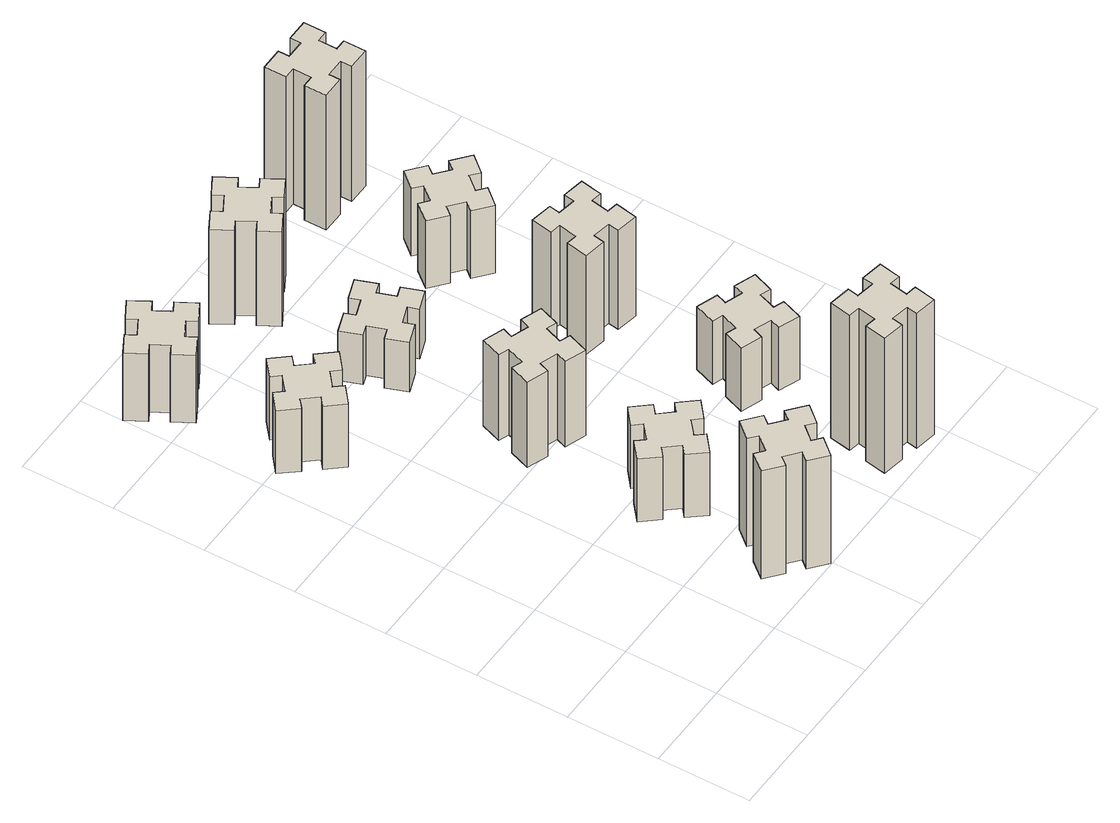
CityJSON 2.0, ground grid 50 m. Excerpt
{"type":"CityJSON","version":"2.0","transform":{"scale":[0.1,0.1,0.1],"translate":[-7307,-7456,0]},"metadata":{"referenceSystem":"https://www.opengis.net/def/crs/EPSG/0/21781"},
"CityObjects":{
"building1":{"type":"Building","attributes":{"class":"1000","function":"1000","usage":"1000","yearOfConstruction":2016,"roofType":"1000","measuredHeight":72,"storeysAboveGround":30,"storeysBelowGround":0},"geometry":[{"type":"Solid","lod":"1","boundaries":[[[[0,1,2,3,4,5,6,7,8,9,10,11,12,13,14,15,16,17,18,19]],[[17,16,20,21]],[[16,15,22,20]],[[15,14,23,22]],[[14,13,24,23]],[[13,12,25,24]],[[12,11,26,25]],[[11,10,27,26]],[[10,9,28,27]],[[9,8,29,28]],[[8,7,30,29]],[[7,6,31,30]],[[6,5,32,31]],[[5,4,33,32]],[[4,3,34,33]],[[3,2,35,34]],[[2,1,36,35]],[[1,0,37,36]],[[0,19,38,37]],[[19,18,39,38]],[[18,17,21,39]],[[24,25,26,27,28,29,30,31,32,33,34,35,36,37,38,39,21,20,22,23]]]]}]},
"building2":{"type":"Building","attributes":{"class":"1000","function":"1000","usage":"1000","yearOfConstruction":2016,"roofType":"1000","measuredHeight":42,"storeysAboveGround":30,"storeysBelowGround":0},"geometry":[{"type":"Solid","lod":"1","boundaries":[[[[40,41,42,43,44,45,46,47,48,49,50,51,52,53,54,55,56,57,58,59]],[[57,56,60,61]],[[56,55,62,60]],[[55,54,63,62]],[[54,53,64,63]],[[53,52,65,64]],[[52,51,66,65]],[[51,50,67,66]],[[50,49,68,67]],[[49,48,69,68]],[[48,47,70,69]],[[47,46,71,70]],[[46,45,72,71]],[[45,44,73,72]],[[44,43,74,73]],[[43,42,75,74]],[[42,41,76,75]],[[41,40,77,76]],[[40,59,78,77]],[[59,58,79,78]],[[58,57,61,79]],[[64,65,66,67,68,69,70,71,72,73,74,75,76,77,78,79,61,60,62,63]]]]}]},
"building3":{"type":"Building","attributes":{"class":"1000","function":"1000","usage":"1000","yearOfConstruction":2016,"roofType":"1000","measuredHeight":45,"storeysAboveGround":30,"storeysBelowGround":0},"geometry":[{"type":"Solid","lod":"1","boundaries":[[[[80,81,82,83,84,85,86,87,88,89,90,91,92,93,94,95,96,97,98,99]],[[97,96,100,101]],[[96,95,102,100]],[[95,94,103,102]],[[94,93,104,103]],[[93,92,105,104]],[[92,91,106,105]],[[91,90,107,106]],[[90,89,108,107]],[[89,88,109,108]],[[88,87,110,109]],[[87,86,111,110]],[[86,85,112,111]],[[85,84,113,112]],[[84,83,114,113]],[[83,82,115,114]],[[82,81,116,115]],[[81,80,117,116]],[[80,99,118,117]],[[99,98,119,118]],[[98,97,101,119]],[[104,105,106,107,108,109,110,111,112,113,114,115,116,117,118,119,101,100,102,103]]]]}]},
"building4":{"type":"Building","attributes":{"class":"1000","function":"1000","usage":"1000","yearOfConstruction":2016,"roofType":"1000","measuredHeight":42,"storeysAboveGround":30,"storeysBelowGround":0},"geometry":[{"type":"Solid","lod":"1","boundaries":[[[[120,121,122,123,124,125,126,127,128,129,130,131,132,133,134,135,136,137,138,139]],[[137,136,140,141]],[[136,135,142,140]],[[135,134,143,142]],[[134,133,144,143]],[[133,132,145,144]],[[132,131,146,145]],[[131,130,147,146]],[[130,129,148,147]],[[129,128,149,148]],[[128,127,150,149]],[[127,126,151,150]],[[126,125,152,151]],[[125,124,153,152]],[[124,123,154,153]],[[123,122,155,154]],[[122,121,156,155]],[[121,120,157,156]],[[120,139,158,157]],[[139,138,159,158]],[[138,137,141,159]],[[144,145,146,147,148,149,150,151,152,153,154,155,156,157,158,159,141,140,142,143]]]]}]},
"building5":{"type":"Building","attributes":{"class":"1000","function":"1000","usage":"1000","yearOfConstruction":2016,"roofType":"1000","measuredHeight":57,"storeysAboveGround":30,"storeysBelowGround":0},"geometry":[{"type":"Solid","lod":"1","boundaries":[[[[160,161,162,163,164,165,166,167,168,169,170,171,172,173,174,175,176,177,178,179]],[[177,176,180,181]],[[176,175,182,180]],[[175,174,183,182]],[[174,173,184,183]],[[173,172,185,184]],[[172,171,186,185]],[[171,170,187,186]],[[170,169,188,187]],[[169,168,189,188]],[[168,167,190,189]],[[167,166,191,190]],[[166,165,192,191]],[[165,164,193,192]],[[164,163,194,193]],[[163,162,195,194]],[[162,161,196,195]],[[161,160,197,196]],[[160,179,198,197]],[[179,178,199,198]],[[178,177,181,199]],[[184,185,186,187,188,189,190,191,192,193,194,195,196,197,198,199,181,180,182,183]]]]}]},
"building6":{"type":"Building","attributes":{"class":"1000","function":"1000","usage":"1000","yearOfConstruction":2016,"roofType":"1000","measuredHeight":33,"storeysAboveGround":30,"storeysBelowGround":0},"geometry":[{"type":"Solid","lod":"1","boundaries":[[[[200,201,202,203,204,205,206,207,208,209,210,211,212,213,214,215,216,217,218,219]],[[217,216,220,221]],[[216,215,222,220]],[[215,214,223,222]],[[214,213,224,223]],[[213,212,225,224]],[[212,211,226,225]],[[211,210,227,226]],[[210,209,228,227]],[[209,208,229,228]],[[208,207,230,229]],[[207,206,231,230]],[[206,205,232,231]],[[205,204,233,232]],[[204,203,234,233]],[[203,202,235,234]],[[202,201,236,235]],[[201,200,237,236]],[[200,219,238,237]],[[219,218,239,238]],[[218,217,221,239]],[[224,225,226,227,228,229,230,231,232,233,234,235,236,237,238,239,221,220,222,223]]]]}]},
"building7":{"type":"Building","attributes":{"class":"1000","function":"1000","usage":"1000","yearOfConstruction":2016,"roofType":"1000","measuredHeight":90,"storeysAboveGround":30,"storeysBelowGround":0},"geometry":[{"type":"Solid","lod":"1","boundaries":[[[[240,241,242,243,244,245,246,247,248,249,250,251,252,253,254,255,256,257,258,259]],[[257,256,260,261]],[[256,255,262,260]],[[255,254,263,262]],[[254,253,264,263]],[[253,252,265,264]],[[252,251,266,265]],[[251,250,267,266]],[[250,249,268,267]],[[249,248,269,268]],[[248,247,270,269]],[[247,246,271,270]],[[246,245,272,271]],[[245,244,273,272]],[[244,243,274,273]],[[243,242,275,274]],[[242,241,276,275]],[[241,240,277,276]],[[240,259,278,277]],[[259,258,279,278]],[[258,257,261,279]],[[264,265,266,267,268,269,270,271,272,273,274,275,276,277,278,279,261,260,262,263]]]]}]},
"building8":{"type":"Building","attributes":{"class":"1000","function":"1000","usage":"1000","yearOfConstruction":2016,"roofType":"1000","measuredHeight":63,"storeysAboveGround":30,"storeysBelowGround":0},"geometry":[{"type":"Solid","lod":"1","boundaries":[[[[280,281,282,283,284,285,286,287,288,289,290,291,292,293,294,295,296,297,298,299]],[[297,296,300,301]],[[296,295,302,300]],[[295,294,303,302]],[[294,293,304,303]],[[293,292,305,304]],[[292,291,306,305]],[[291,290,307,306]],[[290,289,308,307]],[[289,288,309,308]],[[288,287,310,309]],[[287,286,311,310]],[[286,285,312,311]],[[285,284,313,312]],[[284,283,314,313]],[[283,282,315,314]],[[282,281,316,315]],[[281,280,317,316]],[[280,299,318,317]],[[299,298,319,318]],[[298,297,301,319]],[[304,305,306,307,308,309,310,311,312,313,314,315,316,317,318,319,301,300,302,303]]]]}]},
"building9":{"type":"Building","attributes":{"class":"1000","function":"1000","usage":"1000","yearOfConstruction":2016,"roofType":"1000","measuredHeight":42,"storeysAboveGround":30,"storeysBelowGround":0},"geometry":[{"type":"Solid","lod":"1","boundaries":[[[[320,321,322,323,324,325,326,327,328,329,330,331,332,333,334,335,336,337,338,339]],[[337,336,340,341]],[[336,335,342,340]],[[335,334,343,342]],[[334,333,344,343]],[[333,332,345,344]],[[332,331,346,345]],[[331,330,347,346]],[[330,329,348,347]],[[329,328,349,348]],[[328,327,350,349]],[[327,326,351,350]],[[326,325,352,351]],[[325,324,353,352]],[[324,323,354,353]],[[323,322,355,354]],[[322,321,356,355]],[[321,320,357,356]],[[320,339,358,357]],[[339,338,359,358]],[[338,337,341,359]],[[344,345,346,347,348,349,350,351,352,353,354,355,356,357,358,359,341,340,342,343]]]]}]},
"building10":{"type":"Building","attributes":{"class":"1000","function":"1000","usage":"1000","yearOfConstruction":2016,"roofType":"1000","measuredHeight":66,"storeysAboveGround":30,"storeysBelowGround":0},"geometry":[{"type":"Solid","lod":"1","boundaries":[[[[360,361,362,363,364,365,366,367,368,369,370,371,372,373,374,375,376,377,378,379]],[[377,376,380,381]],[[376,375,382,380]],[[375,374,383,382]],[[374,373,384,383]],[[373,372,385,384]],[[372,371,386,385]],[[371,370,387,386]],[[370,369,388,387]],[[369,368,389,388]],[[368,367,390,389]],[[367,366,391,390]],[[366,365,392,391]],[[365,364,393,392]],[[364,363,394,393]],[[363,362,395,394]],[[362,361,396,395]],[[361,360,397,396]],[[360,379,398,397]],[[379,378,399,398]],[[378,377,381,399]],[[384,385,386,387,388,389,390,391,392,393,394,395,396,397,398,399,381,380,382,383]]]]}]},
"building11":{"type":"Building","attributes":{"class":"1000","function":"1000","usage":"1000","yearOfConstruction":2016,"roofType":"1000","measuredHeight":45,"storeysAboveGround":30,"storeysBelowGround":0},"geometry":[{"type":"Solid","lod":"1","boundaries":[[[[400,401,402,403,404,405,406,407,408,409,410,411,412,413,414,415,416,417,418,419]],[[417,416,420,421]],[[416,415,422,420]],[[415,414,423,422]],[[414,413,424,423]],[[413,412,425,424]],[[412,411,426,425]],[[411,410,427,426]],[[410,409,428,427]],[[409,408,429,428]],[[408,407,430,429]],[[407,406,431,430]],[[406,405,432,431]],[[405,404,433,432]],[[404,403,434,433]],[[403,402,435,434]],[[402,401,436,435]],[[401,400,437,436]],[[400,419,438,437]],[[419,418,439,438]],[[418,417,421,439]],[[424,425,426,427,428,429,430,431,432,433,434,435,436,437,438,439,421,420,422,423]]]]}]},
"building12":{"type":"Building","attributes":{"class":"1000","function":"1000","usage":"1000","yearOfConstruction":2016,"roofType":"1000","measuredHeight":90,"storeysAboveGround":30,"storeysBelowGround":0},"geometry":[{"type":"Solid","lod":"1","boundaries":[[[[440,441,442,443,444,445,446,447,448,449,450,451,452,453,454,455,456,457,458,459]],[[457,456,460,461]],[[456,455,462,460]],[[455,454,463,462]],[[454,453,464,463]],[[453,452,465,464]],[[452,451,466,465]],[[451,450,467,466]],[[450,449,468,467]],[[449,448,469,468]],[[448,447,470,469]],[[447,446,471,470]],[[446,445,472,471]],[[445,444,473,472]],[[444,443,474,473]],[[443,442,475,474]],[[442,441,476,475]],[[441,440,477,476]],[[440,459,478,477]],[[459,458,479,478]],[[458,457,461,479]],[[464,465,466,467,468,469,470,471,472,473,474,475,476,477,478,479,461,460,462,463]]]]}]}
},
"vertices":[
[866,193,0],[943,129,0],[904,83,0],[996,6,0],[1073,98,0],[1027,136,0],[1092,213,0],[1138,174,0],[1215,266,0],[1123,343,0],[1084,297,0],[1008,362,0],[1046,408,0],[954,485,0],[877,393,0],[923,354,0],[859,278,0],[813,316,0],[736,224,0],[828,147,0],[859,278,720],[813,316,720],[923,354,720],[877,393,720],[954,485,720],[1046,408,720],[1008,362,720],[1084,297,720],[1123,343,720],[1215,266,720],[1138,174,720],[1092,213,720],[1027,136,720],[1073,98,720],[996,6,720],[904,83,720],[943,129,720],[866,193,720],[828,147,720],[736,224,720],
[219,2433,0],[283,2356,0],[237,2318,0],[314,2226,0],[406,2303,0],[368,2349,0],[444,2413,0],[483,2367,0],[575,2444,0],[498,2536,0],[452,2498,0],[387,2574,0],[433,2613,0],[356,2705,0],[264,2628,0],[303,2582,0],[226,2517,0],[188,2563,0],[96,2486,0],[173,2394,0],[226,2517,420],[188,2563,420],[303,2582,420],[264,2628,420],[356,2705,420],[433,2613,420],[387,2574,420],[452,2498,420],[498,2536,420],[575,2444,420],[483,2367,420],[444,2413,420],[368,2349,420],[406,2303,420],[314,2226,420],[237,2318,420],[283,2356,420],[219,2433,420],[173,2394,420],[96,2486,420],
[224,3326,0],[137,3276,0],[107,3328,0],[3,3268,0],[63,3164,0],[115,3194,0],[165,3107,0],[113,3077,0],[173,2973,0],[277,3033,0],[247,3085,0],[334,3135,0],[364,3083,0],[468,3143,0],[408,3247,0],[356,3217,0],[306,3304,0],[358,3334,0],[298,3438,0],[194,3378,0],[306,3304,450],[358,3334,450],[356,3217,450],[408,3247,450],[468,3143,450],[364,3083,450],[334,3135,450],[247,3085,450],[277,3033,450],[173,2973,450],[113,3077,450],[165,3107,450],[115,3194,450],[63,3164,450],[3,3268,450],[107,3328,450],[137,3276,450],[224,3326,450],[194,3378,450],[298,3438,450],
[1008,769,0],[1084,833,0],[1123,787,0],[1215,864,0],[1138,956,0],[1092,918,0],[1027,994,0],[1073,1033,0],[996,1125,0],[904,1048,0],[943,1002,0],[866,937,0],[828,983,0],[736,906,0],[813,814,0],[859,853,0],[923,776,0],[877,738,0],[954,646,0],[1046,723,0],[923,776,420],[877,738,420],[859,853,420],[813,814,420],[736,906,420],[828,983,420],[866,937,420],[943,1002,420],[904,1048,420],[996,1125,420],[1073,1033,420],[1027,994,420],[1092,918,420],[1138,956,420],[1215,864,420],[1123,787,420],[1084,833,420],[1008,769,420],[1046,723,420],[954,646,420],
[1062,1541,0],[1096,1635,0],[1152,1614,0],[1193,1727,0],[1080,1768,0],[1060,1712,0],[966,1746,0],[987,1802,0],[874,1843,0],[833,1730,0],[889,1710,0],[855,1616,0],[799,1637,0],[757,1524,0],[870,1483,0],[891,1539,0],[985,1505,0],[964,1449,0],[1077,1407,0],[1118,1520,0],[985,1505,570],[964,1449,570],[891,1539,570],[870,1483,570],[757,1524,570],[799,1637,570],[855,1616,570],[889,1710,570],[833,1730,570],[874,1843,570],[987,1802,570],[966,1746,570],[1060,1712,570],[1080,1768,570],[1193,1727,570],[1152,1614,570],[1096,1635,570],[1062,1541,570],[1118,1520,570],[1077,1407,570],
[966,2345,0],[1060,2379,0],[1080,2323,0],[1193,2364,0],[1152,2477,0],[1096,2456,0],[1062,2550,0],[1118,2570,0],[1077,2683,0],[964,2642,0],[985,2586,0],[891,2552,0],[870,2608,0],[757,2567,0],[799,2454,0],[855,2475,0],[889,2381,0],[833,2360,0],[874,2247,0],[987,2289,0],[889,2381,330],[833,2360,330],[855,2475,330],[799,2454,330],[757,2567,330],[870,2608,330],[891,2552,330],[985,2586,330],[964,2642,330],[1077,2683,330],[1118,2570,330],[1062,2550,330],[1096,2456,330],[1152,2477,330],[1193,2364,330],[1080,2323,330],[1060,2379,330],[966,2345,330],[987,2289,330],[874,2247,330],
[1884,345,0],[1785,362,0],[1796,421,0],[1677,442,0],[1657,324,0],[1716,314,0],[1698,215,0],[1639,226,0],[1618,107,0],[1737,87,0],[1747,146,0],[1845,128,0],[1835,69,0],[1953,48,0],[1974,167,0],[1915,177,0],[1932,275,0],[1991,265,0],[2012,383,0],[1894,404,0],[1932,275,900],[1991,265,900],[1915,177,900],[1974,167,900],[1953,48,900],[1835,69,900],[1845,128,900],[1747,146,900],[1737,87,900],[1618,107,900],[1639,226,900],[1698,215,900],[1716,314,900],[1657,324,900],[1677,442,900],[1796,421,900],[1785,362,900],[1884,345,900],[1894,404,900],[2012,383,900],
[1096,3217,0],[1046,3304,0],[1098,3334,0],[1038,3438,0],[934,3378,0],[964,3326,0],[877,3276,0],[847,3328,0],[743,3268,0],[803,3164,0],[855,3194,0],[905,3107,0],[853,3077,0],[913,2973,0],[1017,3033,0],[987,3085,0],[1074,3135,0],[1104,3083,0],[1208,3143,0],[1148,3247,0],[1074,3135,630],[1104,3083,630],[987,3085,630],[1017,3033,630],[913,2973,630],[853,3077,630],[905,3107,630],[855,3194,630],[803,3164,630],[743,3268,630],[847,3328,630],[877,3276,630],[964,3326,630],[934,3378,630],[1038,3438,630],[1098,3334,630],[1046,3304,630],[1096,3217,630],[1148,3247,630],[1208,3143,630],
[1731,899,0],[1825,865,0],[1804,809,0],[1917,767,0],[1958,880,0],[1902,901,0],[1936,995,0],[1992,974,0],[2033,1087,0],[1920,1128,0],[1900,1072,0],[1806,1106,0],[1827,1162,0],[1714,1203,0],[1673,1090,0],[1729,1070,0],[1695,976,0],[1639,997,0],[1597,884,0],[1710,843,0],[1695,976,420],[1639,997,420],[1729,1070,420],[1673,1090,420],[1714,1203,420],[1827,1162,420],[1806,1106,420],[1900,1072,420],[1920,1128,420],[2033,1087,420],[1992,974,420],[1936,995,420],[1902,901,420],[1958,880,420],[1917,767,420],[1804,809,420],[1825,865,420],[1731,899,420],[1710,843,420],[1597,884,420],
[1647,1726,0],[1745,1708,0],[1735,1649,0],[1853,1628,0],[1874,1747,0],[1815,1757,0],[1832,1855,0],[1891,1845,0],[1912,1963,0],[1794,1984,0],[1784,1925,0],[1685,1942,0],[1696,2001,0],[1577,2022,0],[1557,1904,0],[1616,1894,0],[1598,1795,0],[1539,1806,0],[1518,1687,0],[1637,1667,0],[1598,1795,660],[1539,1806,660],[1616,1894,660],[1557,1904,660],[1577,2022,660],[1696,2001,660],[1685,1942,660],[1784,1925,660],[1794,1984,660],[1912,1963,660],[1891,1845,660],[1832,1855,660],[1815,1757,660],[1874,1747,660],[1853,1628,660],[1735,1649,660],[1745,1708,660],[1647,1726,660],[1637,1667,660],[1518,1687,660],
[1824,2617,0],[1748,2682,0],[1786,2728,0],[1694,2805,0],[1617,2713,0],[1663,2674,0],[1599,2598,0],[1553,2636,0],[1476,2544,0],[1568,2467,0],[1606,2513,0],[1683,2449,0],[1644,2403,0],[1736,2326,0],[1813,2418,0],[1767,2456,0],[1832,2533,0],[1878,2494,0],[1955,2586,0],[1863,2663,0],[1832,2533,450],[1878,2494,450],[1767,2456,450],[1813,2418,450],[1736,2326,450],[1644,2403,450],[1683,2449,450],[1606,2513,450],[1568,2467,450],[1476,2544,450],[1553,2636,450],[1599,2598,450],[1663,2674,450],[1617,2713,450],[1694,2805,450],[1786,2728,450],[1748,2682,450],[1824,2617,450],[1863,2663,450],[1955,2586,450],
[1665,3195,0],[1765,3195,0],[1765,3135,0],[1885,3135,0],[1885,3255,0],[1825,3255,0],[1825,3355,0],[1885,3355,0],[1885,3475,0],[1765,3475,0],[1765,3415,0],[1665,3415,0],[1665,3475,0],[1545,3475,0],[1545,3355,0],[1605,3355,0],[1605,3255,0],[1545,3255,0],[1545,3135,0],[1665,3135,0],[1605,3255,900],[1545,3255,900],[1605,3355,900],[1545,3355,900],[1545,3475,900],[1665,3475,900],[1665,3415,900],[1765,3415,900],[1765,3475,900],[1885,3475,900],[1885,3355,900],[1825,3355,900],[1825,3255,900],[1885,3255,900],[1885,3135,900],[1765,3135,900],[1765,3195,900],[1665,3195,900],[1665,3135,900],[1545,3135,900]
]}
